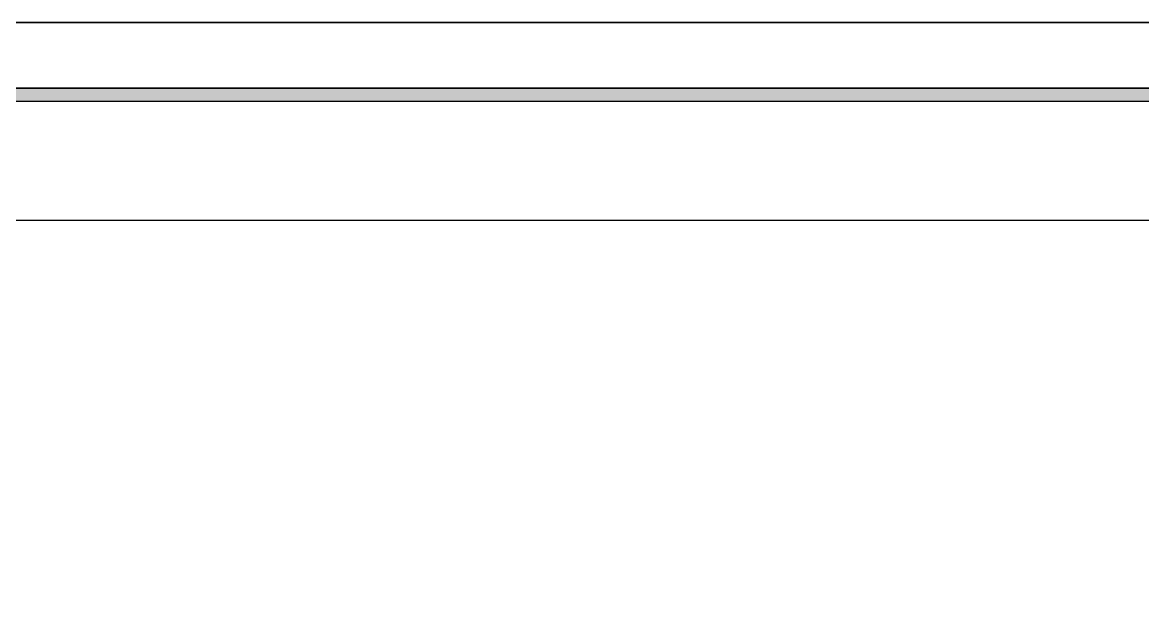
# Model space of a CAD drawing. Extents: x 11551484 to 2613213153046, y -2602833546311 to 14142.
# Drawn here: x 23028508 to 23035304, y -28515867 to -28512255 of the extents above; entities that cross this region are included whole.
import ezdxf
from ezdxf.enums import TextEntityAlignment as Align

# ---------------------------------------------------------------- set-up
doc = ezdxf.new("R2010")
doc.units = 0
doc.header["$LTSCALE"] = 1000
doc.header["$MEASUREMENT"] = 0
doc.layers.get('0').update_dxf_attribs({"linetype": 'CONTINUOUS'})
doc.layers.get('DEFPOINTS').update_dxf_attribs({"linetype": 'CONTINUOUS'})
for name, color, linetype in [('DVM_FLOOR', 2, 'CONTINUOUS'), ('F-SYM', 7, 'CONTINUOUS'), ('FORM(YOURNAME)-11', 1, 'CONTINUOUS'), ('wall', 3, 'CONTINUOUS')]:
    doc.layers.add(name, color=color, linetype=linetype)
doc.styles.add('YOURNAME', font='HY울릉도M.TTF')

# ---------------------------------------------------------------- blocks, each defined once
blk = doc.blocks.new('FORM-PLAN')
at = {"layer": 'FORM(YOURNAME)-11'}
h = blk.add_hatch(color=256, dxfattribs=at)
h.dxf.hatch_style = 1
h.paths.add_polyline_path([(-71444.19472955167, 55115.20299354196), (10555.80527044833, 55115.20299354196), (10555.80527044833, 54915.20299354196), (-71444.19472955167, 54915.20299354196)])
h.paths.add_polyline_path([(-71444.19472955167, -2084.797006458044), (10555.80527044833, -2084.797006458044), (10555.80527044833, -2284.797006458044), (-71444.19472955167, -2284.797006458044)])
at = {"layer": 'DEFPOINTS', "color": 158}
blk.add_lwpolyline([(-71444.19472955167, -2284.797006458044), (10555.80527044833, -2284.797006458044), (10555.80527044833, 55115.20299354196), (-71444.19472955167, 55115.20299354196)], close=True, dxfattribs=at)
at = {"layer": 'DEFPOINTS'}
blk.add_lwpolyline([(-69444.19472955167, 53115.20299354196), (-64.19472955167294, 53115.20299354196), (-64.19472955167294, 1215.202993541956), (-69444.19472955167, 1215.202993541956)], close=True, dxfattribs=at)
at = {"layer": 'FORM(YOURNAME)-11', "color": 250}
blk.add_lwpolyline([(-72444.19472955167, -3284.797006458044), (11555.80527044833, -3284.797006458044), (11555.80527044833, 56115.20299354196), (-72444.19472955167, 56115.20299354196)], close=True, dxfattribs=at)
at = {"layer": 'FORM(YOURNAME)-11'}
blk.add_lwpolyline([(-71444.19472955167, 55115.20299354196), (10555.80527044833, 55115.20299354196), (10555.80527044833, 54915.20299354196), (-71444.19472955167, 54915.20299354196)], close=True, dxfattribs=at)
at = {"layer": 'FORM(YOURNAME)-11', "color": 3, "style": 'YOURNAME'}
for tag, height, p in [('1', 450.5000000000001, (9905.305270452052, 18187.70299354196)), ('2', 450.5000000000001, (9905.305270452052, 17544.13156496733)), ('3', 450.5000000000001, (9905.305270452052, 16256.98870782554)), ('4', 450.5000000000001, (9905.305270452052, 14326.27442210913)), ('5', 514.8571428571429, (9905.305270452052, 12009.41727925837)), ('6', 514.8571428571429, (9905.305270452052, 9756.91727925837)), ('7', 514.8571428571429, (9905.305270452052, 7504.41727925837)), ('8', 514.8571428571429, (9905.305270452052, 5251.91727925837)), ('9', 514.8571428571429, (9905.305270452052, 2999.41727925837)), ('10', 514.8571428571429, (5655.016930028796, 811.274422109127)), ('11', 514.8571428571429, (9905.305270452052, 746.9172792583704)), ('12', 514.8571428571429, (5655.016930028796, -1441.225577890873)), ('13', 514.8571428571429, (9905.305270452052, -1441.225577890873))]:
    blk.add_attdef(tag, text='', height=height, dxfattribs=at).set_placement(p, align=Align.MIDDLE_RIGHT)
blk = doc.blocks.new('DVM_BACKGROUND')
at = {"layer": 'F-SYM', "xscale": 0.4, "yscale": 0.4, "zscale": 0.4}
blk.add_blockref('FORM-PLAN', (11506412.67789182, -14262072.08119742), dxfattribs=at)
blk = doc.blocks.new('260514_슬하신경정신과의원(에어컨 오봉수)')
at = {"layer": 'DVM_FLOOR'}
blk.add_lwpolyline([(11477435, -14239626), (11511035, -14239626), (11511035, -14263386), (11477435, -14263386)], close=True, dxfattribs=at)
blk.add_blockref('DVM_BACKGROUND', (0, 0))

msp = doc.modelspace()

# ---------------------------------------------------------------- block references
at = {"layer": 'wall', "ltscale": 10}
msp.add_blockref('260514_슬하신경정신과의원(에어컨 오봉수)', (11531707, -14272629), dxfattribs=at)

doc.saveas('drawing.dxf')
